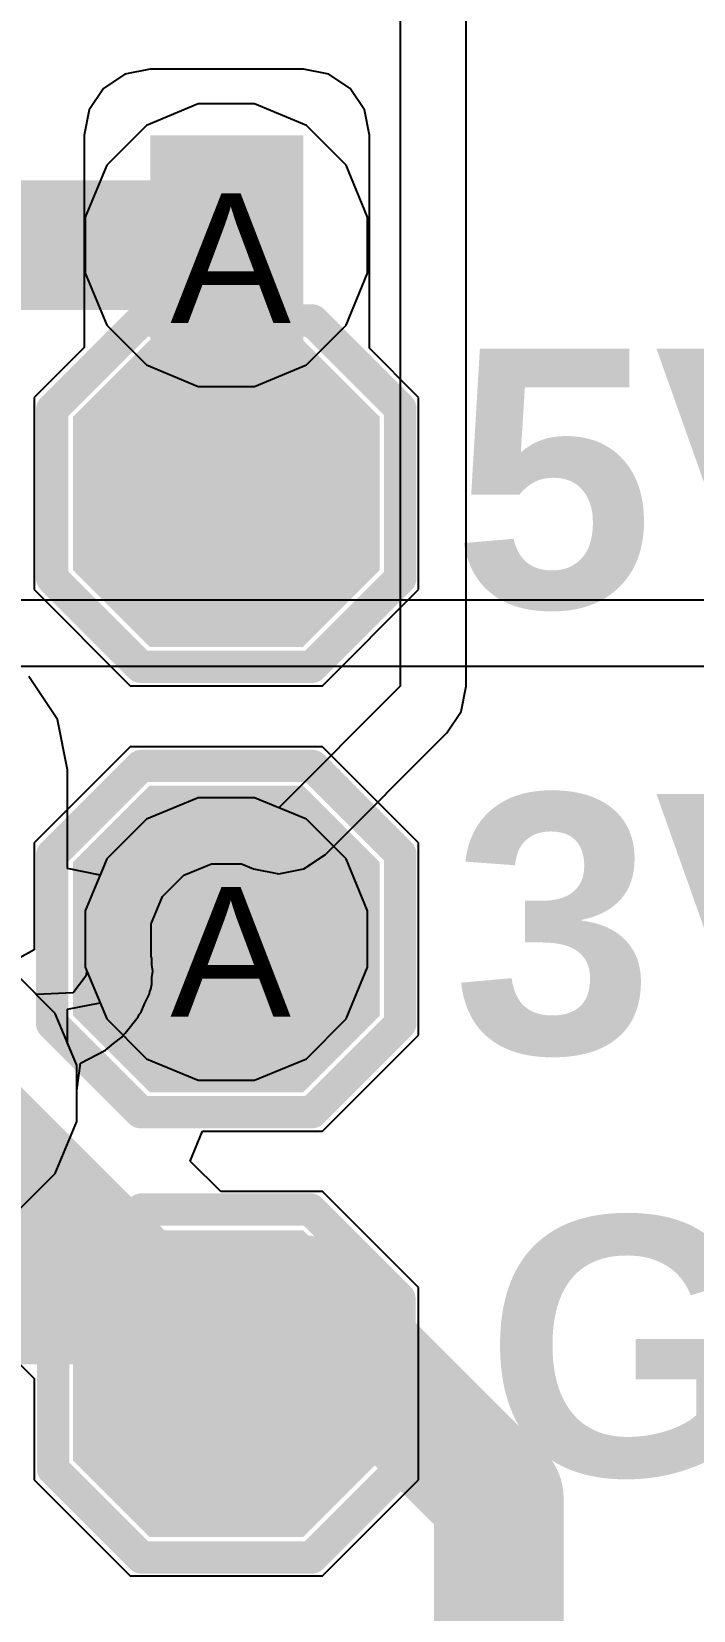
# Model space of a CAD drawing. Header units: inches. Extents: x 0 to 5271, y 0 to 5417.
# Drawn here: x 30.78 to 33.38, y 91.55 to 97.74 of the extents above; entities that cross this region are included whole.
import ezdxf

# ---------------------------------------------------------------- set-up
doc = ezdxf.new("R2010")
doc.units = ezdxf.units.IN
for name, color, linetype in [('Bottom Layer', 5, 'Continuous'), ('Drill Drawing', 1, 'Continuous'), ('L2_GND1', 16, 'Continuous'), ('L3_SIG1', 76, 'Continuous'), ('L4_PWR', 90, 'Continuous'), ('L5_GND2', 156, 'Continuous'), ('L6_SIG2', 130, 'Continuous'), ('L7_GND3', 216, 'Continuous'), ('Top Layer', 1, 'Continuous'), ('Top Overlay', 2, 'Continuous'), ('Top Paste', 8, 'Continuous'), ('Top Solder', 216, 'Continuous'), ('Via Holes', 16, 'Continuous')]:
    doc.layers.add(name, color=color, linetype=linetype)
doc.styles.add('Arial', font='', dxfattribs={"height": 0.2})
doc.styles.add('Arial_Bold', font='', dxfattribs={"height": 0.2})
doc.styles.get('Arial').set_extended_font_data('Arial')
doc.styles.get('Arial_Bold').set_extended_font_data('Arial', bold=True)

# ---------------------------------------------------------------- blocks, each defined once
blk = doc.blocks.new('T____________0_5___204')
at = {"layer": 'Top Layer'}
blk.add_hatch(color=1, dxfattribs=at).paths.add_polyline_path([(0.25, 0.5), (-0.25, 0.5), (-0.5, 0.25), (-0.5, -0.25), (-0.25, -0.5), (0.25, -0.5), (0.5, -0.25), (0.5, 0.25)])
at = {"layer": 'Top Paste'}
blk.add_hatch(color=8, dxfattribs=at).paths.add_polyline_path([(0.25, 0.5), (-0.25, 0.5), (-0.5, 0.25), (-0.5, -0.25), (-0.25, -0.5), (0.25, -0.5), (0.5, -0.25), (0.5, 0.25)])
at = {"layer": 'Top Solder'}
blk.add_hatch(color=216, dxfattribs=at).paths.add_polyline_path([(0.3008, 0.6016), (-0.3008, 0.6016), (-0.6016, 0.3008), (-0.6016, -0.3008), (-0.3008, -0.6016), (0.3008, -0.6016), (0.6016, -0.3008), (0.6016, 0.3008)])
at = {"layer": 'Top Overlay'}
for points in [[(-0.3355, 0.6795, 0.127, 0.127, 0), (-0.6819, 0.3332, 0.127, 0.127, 0)], [(-0.3355, 0.6795, 0.127, 0.127, 0), (0.3365, 0.6795, 0.127, 0.127, 0)], [(0.3365, 0.6795, 0.127, 0.127, 0), (0.6836, 0.3323, 0.127, 0.127, 0)], [(-0.6819, 0.3332, 0.127, 0.127, 0), (-0.6819, -0.3342, 0.127, 0.127, 0)], [(0.6836, 0.3323, 0.127, 0.127, 0), (0.6836, -0.3298, 0.127, 0.127, 0)], [(-0.6819, -0.3342, 0.127, 0.127, 0), (-0.3374, -0.6786, 0.127, 0.127, 0)], [(0.6836, -0.3298, 0.127, 0.127, 0), (0.3349, -0.6786, 0.127, 0.127, 0)], [(-0.3374, -0.6786, 0.127, 0.127, 0), (0.3349, -0.6786, 0.127, 0.127, 0)]]:
    blk.add_lwpolyline(points, format="xyseb", dxfattribs=at)
for points in [[(-0.3673, 0.6795, 0.0635, 0.0635, 1), (-0.3038, 0.6795, 0.0635, 0.0635, 1)], [(-0.3673, 0.6795, 0.0635, 0.0635, 1), (-0.3038, 0.6795, 0.0635, 0.0635, 1)], [(0.3048, 0.6795, 0.0635, 0.0635, 1), (0.3683, 0.6795, 0.0635, 0.0635, 1)], [(0.3048, 0.6795, 0.0635, 0.0635, 1), (0.3683, 0.6795, 0.0635, 0.0635, 1)], [(-0.7136, 0.3332, 0.0635, 0.0635, 1), (-0.6501, 0.3332, 0.0635, 0.0635, 1)], [(-0.7136, 0.3332, 0.0635, 0.0635, 1), (-0.6501, 0.3332, 0.0635, 0.0635, 1)], [(0.6519, 0.3323, 0.0635, 0.0635, 1), (0.7154, 0.3323, 0.0635, 0.0635, 1)], [(0.6519, 0.3323, 0.0635, 0.0635, 1), (0.7154, 0.3323, 0.0635, 0.0635, 1)], [(-0.7136, -0.3342, 0.0635, 0.0635, 1), (-0.6501, -0.3342, 0.0635, 0.0635, 1)], [(-0.7136, -0.3342, 0.0635, 0.0635, 1), (-0.6501, -0.3342, 0.0635, 0.0635, 1)], [(0.6519, -0.3298, 0.0635, 0.0635, 1), (0.7154, -0.3298, 0.0635, 0.0635, 1)], [(0.6519, -0.3298, 0.0635, 0.0635, 1), (0.7154, -0.3298, 0.0635, 0.0635, 1)], [(-0.3691, -0.6786, 0.0635, 0.0635, 1), (-0.3056, -0.6786, 0.0635, 0.0635, 1)], [(-0.3691, -0.6786, 0.0635, 0.0635, 1), (-0.3056, -0.6786, 0.0635, 0.0635, 1)], [(0.3031, -0.6786, 0.0635, 0.0635, 1), (0.3666, -0.6786, 0.0635, 0.0635, 1)], [(0.3031, -0.6786, 0.0635, 0.0635, 1), (0.3666, -0.6786, 0.0635, 0.0635, 1)]]:
    blk.add_lwpolyline(points, format="xyseb", close=True, dxfattribs=at)
blk = doc.blocks.new('T____________0_5___380')
at = {"layer": 'Top Layer'}
blk.add_hatch(color=1, dxfattribs=at).paths.add_polyline_path([(0.25, 0.5), (-0.25, 0.5), (-0.5, 0.25), (-0.5, -0.25), (-0.25, -0.5), (0.25, -0.5), (0.5, -0.25), (0.5, 0.25)])
at = {"layer": 'Top Paste'}
blk.add_hatch(color=8, dxfattribs=at).paths.add_polyline_path([(0.25, 0.5), (-0.25, 0.5), (-0.5, 0.25), (-0.5, -0.25), (-0.25, -0.5), (0.25, -0.5), (0.5, -0.25), (0.5, 0.25)])
at = {"layer": 'Top Solder'}
blk.add_hatch(color=216, dxfattribs=at).paths.add_polyline_path([(0.3008, 0.6016), (-0.3008, 0.6016), (-0.6016, 0.3008), (-0.6016, -0.3008), (-0.3008, -0.6016), (0.3008, -0.6016), (0.6016, -0.3008), (0.6016, 0.3008)])
at = {"layer": 'Top Overlay'}
for points in [[(-0.3355, 0.6795, 0.127, 0.127, 0), (-0.6818, 0.3332, 0.127, 0.127, 0)], [(0.3365, 0.6795, 0.127, 0.127, 0), (-0.3355, 0.6795, 0.127, 0.127, 0)], [(0.6837, 0.3324, 0.127, 0.127, 0), (0.3365, 0.6795, 0.127, 0.127, 0)], [(-0.6818, 0.3332, 0.127, 0.127, 0), (-0.6818, -0.3341, 0.127, 0.127, 0)], [(0.6837, 0.3324, 0.127, 0.127, 0), (0.6837, -0.3298, 0.127, 0.127, 0)], [(-0.3374, -0.6786, 0.127, 0.127, 0), (-0.6818, -0.3341, 0.127, 0.127, 0)], [(0.6837, -0.3298, 0.127, 0.127, 0), (0.3349, -0.6786, 0.127, 0.127, 0)], [(0.3349, -0.6786, 0.127, 0.127, 0), (-0.3374, -0.6786, 0.127, 0.127, 0)]]:
    blk.add_lwpolyline(points, format="xyseb", dxfattribs=at)
for points in [[(-0.3673, 0.6795, 0.0635, 0.0635, 1), (-0.3038, 0.6795, 0.0635, 0.0635, 1)], [(-0.3673, 0.6795, 0.0635, 0.0635, 1), (-0.3038, 0.6795, 0.0635, 0.0635, 1)], [(0.3048, 0.6795, 0.0635, 0.0635, 1), (0.3683, 0.6795, 0.0635, 0.0635, 1)], [(0.3048, 0.6795, 0.0635, 0.0635, 1), (0.3683, 0.6795, 0.0635, 0.0635, 1)], [(-0.7136, 0.3332, 0.0635, 0.0635, 1), (-0.6501, 0.3332, 0.0635, 0.0635, 1)], [(-0.7136, 0.3332, 0.0635, 0.0635, 1), (-0.6501, 0.3332, 0.0635, 0.0635, 1)], [(0.6519, 0.3324, 0.0635, 0.0635, 1), (0.7154, 0.3324, 0.0635, 0.0635, 1)], [(0.6519, 0.3324, 0.0635, 0.0635, 1), (0.7154, 0.3324, 0.0635, 0.0635, 1)], [(-0.7136, -0.3341, 0.0635, 0.0635, 1), (-0.6501, -0.3341, 0.0635, 0.0635, 1)], [(-0.7136, -0.3341, 0.0635, 0.0635, 1), (-0.6501, -0.3341, 0.0635, 0.0635, 1)], [(0.6519, -0.3298, 0.0635, 0.0635, 1), (0.7154, -0.3298, 0.0635, 0.0635, 1)], [(0.6519, -0.3298, 0.0635, 0.0635, 1), (0.7154, -0.3298, 0.0635, 0.0635, 1)], [(-0.3692, -0.6786, 0.0635, 0.0635, 1), (-0.3057, -0.6786, 0.0635, 0.0635, 1)], [(-0.3692, -0.6786, 0.0635, 0.0635, 1), (-0.3057, -0.6786, 0.0635, 0.0635, 1)], [(0.3031, -0.6786, 0.0635, 0.0635, 1), (0.3666, -0.6786, 0.0635, 0.0635, 1)], [(0.3031, -0.6786, 0.0635, 0.0635, 1), (0.3666, -0.6786, 0.0635, 0.0635, 1)]]:
    blk.add_lwpolyline(points, format="xyseb", close=True, dxfattribs=at)
blk = doc.blocks.new('T____________0_5___381')
at = {"layer": 'Top Layer'}
blk.add_hatch(color=1, dxfattribs=at).paths.add_polyline_path([(0.25, 0.5), (-0.25, 0.5), (-0.5, 0.25), (-0.5, -0.25), (-0.25, -0.5), (0.25, -0.5), (0.5, -0.25), (0.5, 0.25)])
at = {"layer": 'Top Paste'}
blk.add_hatch(color=8, dxfattribs=at).paths.add_polyline_path([(0.25, 0.5), (-0.25, 0.5), (-0.5, 0.25), (-0.5, -0.25), (-0.25, -0.5), (0.25, -0.5), (0.5, -0.25), (0.5, 0.25)])
at = {"layer": 'Top Solder'}
blk.add_hatch(color=216, dxfattribs=at).paths.add_polyline_path([(0.3008, 0.6016), (-0.3008, 0.6016), (-0.6016, 0.3008), (-0.6016, -0.3008), (-0.3008, -0.6016), (0.3008, -0.6016), (0.6016, -0.3008), (0.6016, 0.3008)])
at = {"layer": 'Top Overlay'}
for points in [[(-0.3355, 0.6795, 0.127, 0.127, 0), (-0.6818, 0.3331, 0.127, 0.127, 0)], [(0.3365, 0.6795, 0.127, 0.127, 0), (-0.3355, 0.6795, 0.127, 0.127, 0)], [(0.6837, 0.3323, 0.127, 0.127, 0), (0.3365, 0.6795, 0.127, 0.127, 0)], [(-0.6818, 0.3331, 0.127, 0.127, 0), (-0.6818, -0.3342, 0.127, 0.127, 0)], [(0.6837, 0.3323, 0.127, 0.127, 0), (0.6837, -0.3298, 0.127, 0.127, 0)], [(-0.3374, -0.6786, 0.127, 0.127, 0), (-0.6818, -0.3342, 0.127, 0.127, 0)], [(0.6837, -0.3298, 0.127, 0.127, 0), (0.3349, -0.6786, 0.127, 0.127, 0)], [(0.3349, -0.6786, 0.127, 0.127, 0), (-0.3374, -0.6786, 0.127, 0.127, 0)]]:
    blk.add_lwpolyline(points, format="xyseb", dxfattribs=at)
for points in [[(-0.3673, 0.6795, 0.0635, 0.0635, 1), (-0.3038, 0.6795, 0.0635, 0.0635, 1)], [(-0.3673, 0.6795, 0.0635, 0.0635, 1), (-0.3038, 0.6795, 0.0635, 0.0635, 1)], [(0.3048, 0.6795, 0.0635, 0.0635, 1), (0.3683, 0.6795, 0.0635, 0.0635, 1)], [(0.3048, 0.6795, 0.0635, 0.0635, 1), (0.3683, 0.6795, 0.0635, 0.0635, 1)], [(-0.7136, 0.3331, 0.0635, 0.0635, 1), (-0.6501, 0.3331, 0.0635, 0.0635, 1)], [(-0.7136, 0.3331, 0.0635, 0.0635, 1), (-0.6501, 0.3331, 0.0635, 0.0635, 1)], [(0.6519, 0.3323, 0.0635, 0.0635, 1), (0.7154, 0.3323, 0.0635, 0.0635, 1)], [(0.6519, 0.3323, 0.0635, 0.0635, 1), (0.7154, 0.3323, 0.0635, 0.0635, 1)], [(-0.7136, -0.3342, 0.0635, 0.0635, 1), (-0.6501, -0.3342, 0.0635, 0.0635, 1)], [(-0.7136, -0.3342, 0.0635, 0.0635, 1), (-0.6501, -0.3342, 0.0635, 0.0635, 1)], [(0.6519, -0.3298, 0.0635, 0.0635, 1), (0.7154, -0.3298, 0.0635, 0.0635, 1)], [(0.6519, -0.3298, 0.0635, 0.0635, 1), (0.7154, -0.3298, 0.0635, 0.0635, 1)], [(-0.3692, -0.6786, 0.0635, 0.0635, 1), (-0.3057, -0.6786, 0.0635, 0.0635, 1)], [(-0.3692, -0.6786, 0.0635, 0.0635, 1), (-0.3057, -0.6786, 0.0635, 0.0635, 1)], [(0.3031, -0.6786, 0.0635, 0.0635, 1), (0.3666, -0.6786, 0.0635, 0.0635, 1)], [(0.3031, -0.6786, 0.0635, 0.0635, 1), (0.3666, -0.6786, 0.0635, 0.0635, 1)]]:
    blk.add_lwpolyline(points, format="xyseb", close=True, dxfattribs=at)

msp = doc.modelspace()

# ---------------------------------------------------------------- hatches: boundary and pattern name
at = {"layer": 'Bottom Layer'}
h = msp.add_hatch(color=5, dxfattribs=at)
edge = h.paths.add_edge_path()
edge.add_arc((31.5447, 96.901), 0.3, 0, 360)
h = msp.add_hatch(color=5, dxfattribs=at)
edge = h.paths.add_edge_path()
edge.add_arc((31.5447, 94.1794), 0.3, 0, 360)
at = {"layer": 'L2_GND1'}
h = msp.add_hatch(color=16, dxfattribs=at)
edge = h.paths.add_edge_path()
edge.add_arc((31.5447, 96.901), 0.3, 0, 360)
h = msp.add_hatch(color=16, dxfattribs=at)
edge = h.paths.add_edge_path()
edge.add_arc((31.5447, 94.1794), 0.3, 0, 360)
at = {"layer": 'L3_SIG1'}
h = msp.add_hatch(color=76, dxfattribs=at)
edge = h.paths.add_edge_path()
edge.add_arc((31.5447, 96.901), 0.3, 0, 360)
h = msp.add_hatch(color=76, dxfattribs=at)
edge = h.paths.add_edge_path()
edge.add_arc((31.5447, 94.1794), 0.3, 0, 360)
at = {"layer": 'L4_PWR'}
h = msp.add_hatch(color=90, dxfattribs=at)
edge = h.paths.add_edge_path()
edge.add_arc((31.5447, 96.901), 0.3, 0, 360)
h = msp.add_hatch(color=90, dxfattribs=at)
edge = h.paths.add_edge_path()
edge.add_arc((31.5447, 94.1794), 0.3, 0, 360)
at = {"layer": 'L5_GND2'}
h = msp.add_hatch(color=156, dxfattribs=at)
edge = h.paths.add_edge_path()
edge.add_arc((31.5447, 96.901), 0.3, 0, 360)
h = msp.add_hatch(color=156, dxfattribs=at)
edge = h.paths.add_edge_path()
edge.add_arc((31.5447, 94.1794), 0.3, 0, 360)
at = {"layer": 'L6_SIG2'}
h = msp.add_hatch(color=130, dxfattribs=at)
edge = h.paths.add_edge_path()
edge.add_arc((31.5447, 96.901), 0.3, 0, 360)
h = msp.add_hatch(color=130, dxfattribs=at)
edge = h.paths.add_edge_path()
edge.add_arc((31.5447, 94.1794), 0.3, 0, 360)
at = {"layer": 'L7_GND3'}
h = msp.add_hatch(color=216, dxfattribs=at)
edge = h.paths.add_edge_path()
edge.add_arc((31.5447, 96.901), 0.3, 0, 360)
h = msp.add_hatch(color=216, dxfattribs=at)
edge = h.paths.add_edge_path()
edge.add_arc((31.5447, 94.1794), 0.3, 0, 360)
at = {"layer": 'Top Layer'}
msp.add_hatch(color=1, dxfattribs=at).paths.add_polyline_path([(31.8468, 97.3325), (31.2458, 97.3325), (31.2458, 95.5125), (31.8468, 95.5125)])
h = msp.add_hatch(color=1, dxfattribs=at)
edge = h.paths.add_edge_path()
edge.add_arc((31.5447, 96.901), 0.3, 0, 360)
h = msp.add_hatch(color=1, dxfattribs=at)
edge = h.paths.add_edge_path()
edge.add_arc((31.5447, 94.1794), 0.3, 0, 360)
at = {"layer": 'Via Holes'}
h = msp.add_hatch(color=7, dxfattribs=at)
edge = h.paths.add_edge_path()
edge.add_arc((31.5447, 96.901), 0.15, 0, 360)
h = msp.add_hatch(color=7, dxfattribs=at)
edge = h.paths.add_edge_path()
edge.add_arc((31.5447, 94.1794), 0.15, 0, 360)

# ---------------------------------------------------------------- linework, layer by layer
at = {"layer": 'Bottom Layer'}
for p, q in [((31.4345, 97.455), (31.2308, 97.3707)), ((31.6549, 97.455), (31.4345, 97.455)), ((31.8585, 97.3707), (31.6549, 97.455)), ((31.2308, 97.3707), (31.075, 97.2148)), ((32.0143, 97.2148), (31.8585, 97.3707)), ((31.075, 97.2148), (30.9907, 97.0112)), ((32.0987, 97.0112), (32.0143, 97.2148)), ((30.9907, 97.0112), (30.9907, 96.7908)), ((32.0987, 96.7908), (32.0987, 97.0112)), ((30.9907, 96.7908), (31.075, 96.5872)), ((32.0143, 96.5872), (32.0987, 96.7908)), ((31.075, 96.5872), (31.2308, 96.4313)), ((31.8585, 96.4313), (32.0143, 96.5872)), ((31.2308, 96.4313), (31.4345, 96.347)), ((31.6549, 96.347), (31.8585, 96.4313)), ((31.4345, 96.347), (31.6549, 96.347)), ((31.4345, 94.7334), (31.2308, 94.6491)), ((31.6549, 94.7334), (31.4345, 94.7334)), ((31.8585, 94.6491), (31.6549, 94.7334)), ((31.2308, 94.6491), (31.075, 94.4932)), ((32.0143, 94.4932), (31.8585, 94.6491)), ((31.075, 94.4932), (30.9907, 94.2896)), ((32.0987, 94.2896), (32.0143, 94.4932)), ((30.9907, 94.2896), (30.9907, 94.0692)), ((32.0987, 94.0692), (32.0987, 94.2896)), ((30.8735, 93.8874), (30.7176, 94.0433)), ((30.9907, 94.0692), (31.075, 93.8656)), ((32.0143, 93.8656), (32.0987, 94.0692)), ((30.9578, 93.6838), (30.8735, 93.8874)), ((31.075, 93.8656), (31.2308, 93.7097)), ((31.8585, 93.7097), (32.0143, 93.8656)), ((30.9578, 93.4634), (30.9578, 93.6838)), ((31.2308, 93.7097), (31.4345, 93.6254)), ((31.6549, 93.6254), (31.8585, 93.7097)), ((31.4345, 93.6254), (31.6549, 93.6254)), ((30.8735, 93.2598), (30.9578, 93.4634)), ((30.7176, 93.1039), (30.8735, 93.2598))]:
    msp.add_line(p, q, dxfattribs=at)
at = {"layer": 'L2_GND1'}
for p, q in [((31.4345, 97.455), (31.2308, 97.3707)), ((31.6549, 97.455), (31.4345, 97.455)), ((31.8585, 97.3707), (31.6549, 97.455)), ((31.2308, 97.3707), (31.075, 97.2148)), ((32.0143, 97.2148), (31.8585, 97.3707)), ((31.075, 97.2148), (30.9907, 97.0112)), ((32.0987, 97.0112), (32.0143, 97.2148)), ((30.9907, 97.0112), (30.9907, 96.7908)), ((32.0987, 96.7908), (32.0987, 97.0112)), ((30.9907, 96.7908), (31.075, 96.5872)), ((32.0143, 96.5872), (32.0987, 96.7908)), ((31.075, 96.5872), (31.2308, 96.4313)), ((31.8585, 96.4313), (32.0143, 96.5872)), ((31.2308, 96.4313), (31.4345, 96.347)), ((31.6549, 96.347), (31.8585, 96.4313)), ((31.4345, 96.347), (31.6549, 96.347)), ((31.4345, 94.7334), (31.2308, 94.6491)), ((31.6549, 94.7334), (31.4345, 94.7334)), ((31.8585, 94.6491), (31.6549, 94.7334)), ((31.2308, 94.6491), (31.075, 94.4932)), ((32.0143, 94.4932), (31.8585, 94.6491)), ((31.075, 94.4932), (30.9907, 94.2896)), ((32.0987, 94.2896), (32.0143, 94.4932)), ((30.9907, 94.2896), (30.9907, 94.0692)), ((32.0987, 94.0692), (32.0987, 94.2896)), ((30.8735, 93.8874), (30.7176, 94.0433)), ((30.9907, 94.0692), (31.075, 93.8656)), ((32.0143, 93.8656), (32.0987, 94.0692)), ((30.9578, 93.6838), (30.8735, 93.8874)), ((31.075, 93.8656), (31.2308, 93.7097)), ((31.8585, 93.7097), (32.0143, 93.8656)), ((30.9578, 93.4634), (30.9578, 93.6838)), ((31.2308, 93.7097), (31.4345, 93.6254)), ((31.6549, 93.6254), (31.8585, 93.7097)), ((31.4345, 93.6254), (31.6549, 93.6254)), ((30.8735, 93.2598), (30.9578, 93.4634)), ((30.7176, 93.1039), (30.8735, 93.2598))]:
    msp.add_line(p, q, dxfattribs=at)
at = {"layer": 'L3_SIG1'}
for p, q in [((31.4345, 97.455), (31.2308, 97.3707)), ((31.6549, 97.455), (31.4345, 97.455)), ((31.8585, 97.3707), (31.6549, 97.455)), ((31.2308, 97.3707), (31.075, 97.2148)), ((32.0143, 97.2148), (31.8585, 97.3707)), ((31.075, 97.2148), (30.9907, 97.0112)), ((32.0987, 97.0112), (32.0143, 97.2148)), ((30.9907, 97.0112), (30.9907, 96.7908)), ((32.0987, 96.7908), (32.0987, 97.0112)), ((30.9907, 96.7908), (31.075, 96.5872)), ((32.0143, 96.5872), (32.0987, 96.7908)), ((31.075, 96.5872), (31.2308, 96.4313)), ((31.8585, 96.4313), (32.0143, 96.5872)), ((31.2308, 96.4313), (31.4345, 96.347)), ((31.6549, 96.347), (31.8585, 96.4313)), ((31.4345, 96.347), (31.6549, 96.347)), ((35.4075, 95.509), (22.5045, 95.509)), ((22.5045, 95.25), (35.4075, 95.25)), ((31.4345, 94.7334), (31.2308, 94.6491)), ((31.6549, 94.7334), (31.4345, 94.7334)), ((31.8585, 94.6491), (31.6549, 94.7334)), ((31.2308, 94.6491), (31.075, 94.4932)), ((32.0143, 94.4932), (31.8585, 94.6491)), ((31.075, 94.4932), (30.9907, 94.2896)), ((32.0987, 94.2896), (32.0143, 94.4932)), ((30.9907, 94.2896), (30.9907, 94.0692)), ((32.0987, 94.0692), (32.0987, 94.2896)), ((30.8735, 93.8874), (30.7176, 94.0433)), ((30.9907, 94.0692), (31.075, 93.8656)), ((32.0143, 93.8656), (32.0987, 94.0692)), ((30.9578, 93.6838), (30.8735, 93.8874)), ((31.075, 93.8656), (31.2308, 93.7097)), ((31.8585, 93.7097), (32.0143, 93.8656)), ((30.9578, 93.4634), (30.9578, 93.6838)), ((31.2308, 93.7097), (31.4345, 93.6254)), ((31.6549, 93.6254), (31.8585, 93.7097)), ((31.4345, 93.6254), (31.6549, 93.6254)), ((30.8735, 93.2598), (30.9578, 93.4634)), ((30.7176, 93.1039), (30.8735, 93.2598))]:
    msp.add_line(p, q, dxfattribs=at)
for points in [[(29.5656, 92.7647, 0.508, 0.508, 0), (31.8361, 92.7647, 0.508, 0.508, 0)], [(31.8361, 92.7647, 0.508, 0.508, 0), (32.6136, 91.9872, 0.508, 0.508, 0)], [(32.6136, 81.8896, 0.508, 0.508, 0), (32.6136, 91.9872, 0.508, 0.508, 0)]]:
    msp.add_lwpolyline(points, format="xyseb", dxfattribs=at)
for points in [[(31.7091, 92.7647, 0.254, 0.254, 1), (31.9631, 92.7647, 0.254, 0.254, 1)], [(31.7091, 92.7647, 0.254, 0.254, 1), (31.9631, 92.7647, 0.254, 0.254, 1)], [(32.4866, 91.9872, 0.254, 0.254, 1), (32.7406, 91.9872, 0.254, 0.254, 1)], [(32.4866, 91.9872, 0.254, 0.254, 1), (32.7406, 91.9872, 0.254, 0.254, 1)]]:
    msp.add_lwpolyline(points, format="xyseb", close=True, dxfattribs=at)
at = {"layer": 'L4_PWR'}
for p, q in [((32.2265, 102.4382), (32.2265, 95.1707)), ((32.4855, 95.1707), (32.4855, 102.4382)), ((32.2265, 95.1707), (31.7499, 94.694)), ((32.4658, 95.0715), (32.4855, 95.1707)), ((32.4096, 94.9875), (32.4658, 95.0715)), ((31.933, 94.5109), (32.4096, 94.9875)), ((31.4345, 94.7334), (31.2308, 94.6491)), ((31.6549, 94.7334), (31.4345, 94.7334)), ((31.7499, 94.694), (31.6549, 94.7334)), ((31.2308, 94.6491), (31.075, 94.4932)), ((31.075, 94.4932), (30.9907, 94.2896)), ((31.3775, 94.4295), (31.486, 94.4744)), ((31.486, 94.4744), (31.6033, 94.4744)), ((31.6033, 94.4744), (31.6508, 94.4548)), ((31.849, 94.4548), (31.933, 94.5109)), ((31.2946, 94.3465), (31.3775, 94.4295)), ((31.6508, 94.4548), (31.7499, 94.4351)), ((31.7499, 94.4351), (31.849, 94.4548)), ((31.2496, 94.2381), (31.2946, 94.3465)), ((30.9907, 94.2896), (30.9907, 94.0692)), ((31.2496, 94.1079), (31.2496, 94.2381)), ((31.2515, 94.1034), (31.2496, 94.1079)), ((31.2515, 94.0777), (31.2515, 94.1034)), ((30.7993, 93.9616), (30.7176, 94.0433)), ((30.9937, 94.033), (30.9433, 93.9683)), ((30.9907, 94.0692), (30.9976, 94.0526)), ((30.9976, 94.0526), (30.9937, 94.033)), ((31.2565, 94.0526), (31.2515, 94.0777)), ((31.2516, 94.0277), (31.2565, 94.0526)), ((31.2516, 94.0024), (31.2516, 94.0277)), ((30.9433, 93.9683), (30.7993, 93.9616)), ((31.2249, 93.9274), (31.2433, 93.9641)), ((31.2433, 93.9641), (31.244, 93.9738)), ((31.244, 93.9738), (31.2478, 93.9828)), ((31.2478, 93.9828), (31.2516, 94.0024)), ((31.2092, 93.8894), (31.2249, 93.9274)), ((31.1475, 93.8091), (31.1979, 93.8738)), ((31.1979, 93.8738), (31.2023, 93.8825)), ((31.2023, 93.8825), (31.2092, 93.8894)), ((31.1019, 93.7697), (31.1348, 93.794)), ((31.1348, 93.794), (31.1399, 93.8025)), ((31.1399, 93.8025), (31.1475, 93.8091)), ((30.9724, 93.6914), (31.0708, 93.7429)), ((31.0708, 93.7429), (31.071, 93.743)), ((31.071, 93.743), (31.1019, 93.7697)), ((30.9578, 93.5852), (30.9724, 93.6914)), ((30.9578, 93.4634), (30.9578, 93.5852)), ((30.8735, 93.2598), (30.9578, 93.4634)), ((30.7176, 93.1039), (30.8735, 93.2598))]:
    msp.add_line(p, q, dxfattribs=at)
msp.add_lwpolyline([(30.1752, 96.901, 0.508, 0.508, 0), (31.5447, 96.901, 0.508, 0.508, 0)], format="xyseb", dxfattribs=at)
msp.add_lwpolyline([(31.4177, 96.901, 0.254, 0.254, 1), (31.6717, 96.901, 0.254, 0.254, 1)], format="xyseb", close=True, dxfattribs=at)
at = {"layer": 'L5_GND2'}
for p, q in [((31.4345, 97.455), (31.2308, 97.3707)), ((31.6549, 97.455), (31.4345, 97.455)), ((31.8585, 97.3707), (31.6549, 97.455)), ((31.2308, 97.3707), (31.075, 97.2148)), ((32.0143, 97.2148), (31.8585, 97.3707)), ((31.075, 97.2148), (30.9907, 97.0112)), ((32.0987, 97.0112), (32.0143, 97.2148)), ((30.9907, 97.0112), (30.9907, 96.7908)), ((32.0987, 96.7908), (32.0987, 97.0112)), ((30.9907, 96.7908), (31.075, 96.5872)), ((32.0143, 96.5872), (32.0987, 96.7908)), ((31.075, 96.5872), (31.2308, 96.4313)), ((31.8585, 96.4313), (32.0143, 96.5872)), ((31.2308, 96.4313), (31.4345, 96.347)), ((31.6549, 96.347), (31.8585, 96.4313)), ((31.4345, 96.347), (31.6549, 96.347)), ((31.4345, 94.7334), (31.2308, 94.6491)), ((31.6549, 94.7334), (31.4345, 94.7334)), ((31.8585, 94.6491), (31.6549, 94.7334)), ((31.2308, 94.6491), (31.075, 94.4932)), ((32.0143, 94.4932), (31.8585, 94.6491)), ((31.075, 94.4932), (30.9907, 94.2896)), ((32.0987, 94.2896), (32.0143, 94.4932)), ((30.9907, 94.2896), (30.9907, 94.0692)), ((32.0987, 94.0692), (32.0987, 94.2896)), ((30.8735, 93.8874), (30.7176, 94.0433)), ((30.9907, 94.0692), (31.075, 93.8656)), ((32.0143, 93.8656), (32.0987, 94.0692)), ((30.9578, 93.6838), (30.8735, 93.8874)), ((31.075, 93.8656), (31.2308, 93.7097)), ((31.8585, 93.7097), (32.0143, 93.8656)), ((30.9578, 93.4634), (30.9578, 93.6838)), ((31.2308, 93.7097), (31.4345, 93.6254)), ((31.6549, 93.6254), (31.8585, 93.7097)), ((31.4345, 93.6254), (31.6549, 93.6254)), ((30.8735, 93.2598), (30.9578, 93.4634)), ((30.7176, 93.1039), (30.8735, 93.2598))]:
    msp.add_line(p, q, dxfattribs=at)
at = {"layer": 'L6_SIG2'}
for p, q in [((31.4345, 97.455), (31.2308, 97.3707)), ((31.6549, 97.455), (31.4345, 97.455)), ((31.8585, 97.3707), (31.6549, 97.455)), ((31.2308, 97.3707), (31.075, 97.2148)), ((32.0143, 97.2148), (31.8585, 97.3707)), ((31.075, 97.2148), (30.9907, 97.0112)), ((32.0987, 97.0112), (32.0143, 97.2148)), ((30.9907, 97.0112), (30.9907, 96.7908)), ((32.0987, 96.7908), (32.0987, 97.0112)), ((30.9907, 96.7908), (31.075, 96.5872)), ((32.0143, 96.5872), (32.0987, 96.7908)), ((31.075, 96.5872), (31.2308, 96.4313)), ((31.8585, 96.4313), (32.0143, 96.5872)), ((31.2308, 96.4313), (31.4345, 96.347)), ((31.6549, 96.347), (31.8585, 96.4313)), ((31.4345, 96.347), (31.6549, 96.347)), ((30.8823, 95.0407), (30.77, 95.2088)), ((30.9218, 94.8425), (30.8823, 95.0407)), ((30.9218, 94.4551), (30.9218, 94.8425)), ((31.4345, 94.7334), (31.2308, 94.6491)), ((31.6549, 94.7334), (31.4345, 94.7334)), ((31.8585, 94.6491), (31.6549, 94.7334)), ((31.2308, 94.6491), (31.075, 94.4932)), ((32.0143, 94.4932), (31.8585, 94.6491)), ((31.075, 94.4932), (31.0488, 94.4298)), ((32.0987, 94.2896), (32.0143, 94.4932)), ((31.0488, 94.4298), (30.9218, 94.4551)), ((32.0987, 94.0692), (32.0987, 94.2896)), ((32.0143, 93.8656), (32.0987, 94.0692)), ((30.9218, 93.9037), (31.0488, 93.929)), ((30.9218, 93.7708), (30.9218, 93.9037)), ((31.0488, 93.929), (31.075, 93.8656)), ((31.075, 93.8656), (31.2308, 93.7097)), ((31.8585, 93.7097), (32.0143, 93.8656)), ((30.9578, 93.6838), (30.9218, 93.7708)), ((30.9578, 93.4634), (30.9578, 93.6838)), ((31.2308, 93.7097), (31.4345, 93.6254)), ((31.6549, 93.6254), (31.8585, 93.7097)), ((31.4345, 93.6254), (31.6549, 93.6254)), ((30.8735, 93.2598), (30.9578, 93.4634)), ((30.7176, 93.1039), (30.8735, 93.2598))]:
    msp.add_line(p, q, dxfattribs=at)
at = {"layer": 'L7_GND3'}
for p, q in [((31.4345, 97.455), (31.2308, 97.3707)), ((31.6549, 97.455), (31.4345, 97.455)), ((31.8585, 97.3707), (31.6549, 97.455)), ((31.2308, 97.3707), (31.075, 97.2148)), ((32.0143, 97.2148), (31.8585, 97.3707)), ((31.075, 97.2148), (30.9907, 97.0112)), ((32.0987, 97.0112), (32.0143, 97.2148)), ((30.9907, 97.0112), (30.9907, 96.7908)), ((32.0987, 96.7908), (32.0987, 97.0112)), ((30.9907, 96.7908), (31.075, 96.5872)), ((32.0143, 96.5872), (32.0987, 96.7908)), ((31.075, 96.5872), (31.2308, 96.4313)), ((31.8585, 96.4313), (32.0143, 96.5872)), ((31.2308, 96.4313), (31.4345, 96.347)), ((31.6549, 96.347), (31.8585, 96.4313)), ((31.4345, 96.347), (31.6549, 96.347)), ((31.4345, 94.7334), (31.2308, 94.6491)), ((31.6549, 94.7334), (31.4345, 94.7334)), ((31.8585, 94.6491), (31.6549, 94.7334)), ((31.2308, 94.6491), (31.075, 94.4932)), ((32.0143, 94.4932), (31.8585, 94.6491)), ((31.075, 94.4932), (30.9907, 94.2896)), ((32.0987, 94.2896), (32.0143, 94.4932)), ((30.9907, 94.2896), (30.9907, 94.0692)), ((32.0987, 94.0692), (32.0987, 94.2896)), ((30.8735, 93.8874), (30.7176, 94.0433)), ((30.9907, 94.0692), (31.075, 93.8656)), ((32.0143, 93.8656), (32.0987, 94.0692)), ((30.9578, 93.6838), (30.8735, 93.8874)), ((31.075, 93.8656), (31.2308, 93.7097)), ((31.8585, 93.7097), (32.0143, 93.8656)), ((30.9578, 93.4634), (30.9578, 93.6838)), ((31.2308, 93.7097), (31.4345, 93.6254)), ((31.6549, 93.6254), (31.8585, 93.7097)), ((31.4345, 93.6254), (31.6549, 93.6254)), ((30.8735, 93.2598), (30.9578, 93.4634)), ((30.7176, 93.1039), (30.8735, 93.2598))]:
    msp.add_line(p, q, dxfattribs=at)
at = {"layer": 'Top Layer'}
for p, q in [((31.1466, 97.5718), (31.0626, 97.5156)), ((31.2458, 97.5915), (31.1466, 97.5718)), ((31.8468, 97.5915), (31.2458, 97.5915)), ((31.9459, 97.5718), (31.8468, 97.5915)), ((32.0299, 97.5156), (31.9459, 97.5718)), ((31.0626, 97.5156), (31.0065, 97.4316)), ((32.0861, 97.4316), (32.0299, 97.5156)), ((31.0065, 97.4316), (30.9868, 97.3325)), ((32.1058, 97.3325), (32.0861, 97.4316)), ((30.9868, 97.3325), (30.9868, 96.4998)), ((32.1058, 96.4965), (32.1058, 97.3325)), ((30.9868, 96.4998), (30.7907, 96.3037)), ((32.2987, 96.3037), (32.1058, 96.4965)), ((30.7907, 96.3037), (30.7907, 95.5497)), ((32.2987, 95.5497), (32.2987, 96.3037)), ((30.7907, 95.5497), (31.1677, 95.1727)), ((31.9217, 95.1727), (32.2987, 95.5497)), ((31.1677, 95.1727), (31.9217, 95.1727)), ((31.1677, 94.9334), (30.7907, 94.5564)), ((31.9217, 94.9334), (31.1677, 94.9334)), ((32.2987, 94.5564), (31.9217, 94.9334)), ((30.7907, 94.5564), (30.7907, 94.1361)), ((32.2987, 93.8024), (32.2987, 94.5564)), ((30.7907, 94.1361), (30.6637, 94.0656)), ((31.9217, 93.4254), (32.2987, 93.8024)), ((31.4027, 93.3081), (31.4513, 93.4254)), ((31.4513, 93.4254), (31.9217, 93.4254)), ((31.5223, 93.1885), (31.4027, 93.3081)), ((31.9217, 93.1885), (31.5223, 93.1885)), ((32.2987, 92.8115), (31.9217, 93.1885)), ((30.2672, 92.9786), (30.7907, 92.4551)), ((32.2987, 92.0575), (32.2987, 92.8115)), ((30.7907, 92.4551), (30.7907, 92.0575)), ((30.7907, 92.0575), (31.1677, 91.6805)), ((31.9217, 91.6805), (32.2987, 92.0575)), ((31.1677, 91.6805), (31.9217, 91.6805))]:
    msp.add_line(p, q, dxfattribs=at)
for points in [[(30.4047, 93.5736, 0.508, 0.508, 0), (31.5438, 92.4345, 0.508, 0.508, 0)], [(31.5438, 92.4345, 0.508, 0.508, 0), (31.5447, 92.4345, 0.508, 0.508, 0)]]:
    msp.add_lwpolyline(points, format="xyseb", dxfattribs=at)
for points in [[(31.4168, 92.4345, 0.254, 0.254, 1), (31.6708, 92.4345, 0.254, 0.254, 1)], [(31.4168, 92.4345, 0.254, 0.254, 1), (31.6708, 92.4345, 0.254, 0.254, 1)], [(31.4177, 92.4345, 0.254, 0.254, 1), (31.6717, 92.4345, 0.254, 0.254, 1)]]:
    msp.add_lwpolyline(points, format="xyseb", close=True, dxfattribs=at)

# ---------------------------------------------------------------- block references
for name, p, rotation in [('T____________0_5___381', (31.5447, 95.9267), 180), ('T____________0_5___380', (31.5447, 94.1794), 180), ('T____________0_5___204', (31.5447, 92.4344), 90)]:
    msp.add_blockref(name, p, dxfattribs=dict(rotation=rotation))

# ---------------------------------------------------------------- texts
at = {"layer": 'Drill Drawing', "style": 'Arial'}
for p in [(31.3246, 96.5963), (31.3246, 93.8747)]:
    msp.add_text('A', height=0.508, dxfattribs=at).set_placement(p)
at = {"layer": 'Top Overlay', "style": 'Arial_Bold'}
for s, p in [('5V0', (32.433, 95.4787)), ('3V3', (32.433, 93.7314)), ('GSM', (32.56, 92.0737))]:
    msp.add_text(s, height=1.016, dxfattribs=at).set_placement(p)

doc.saveas('drawing.dxf')
